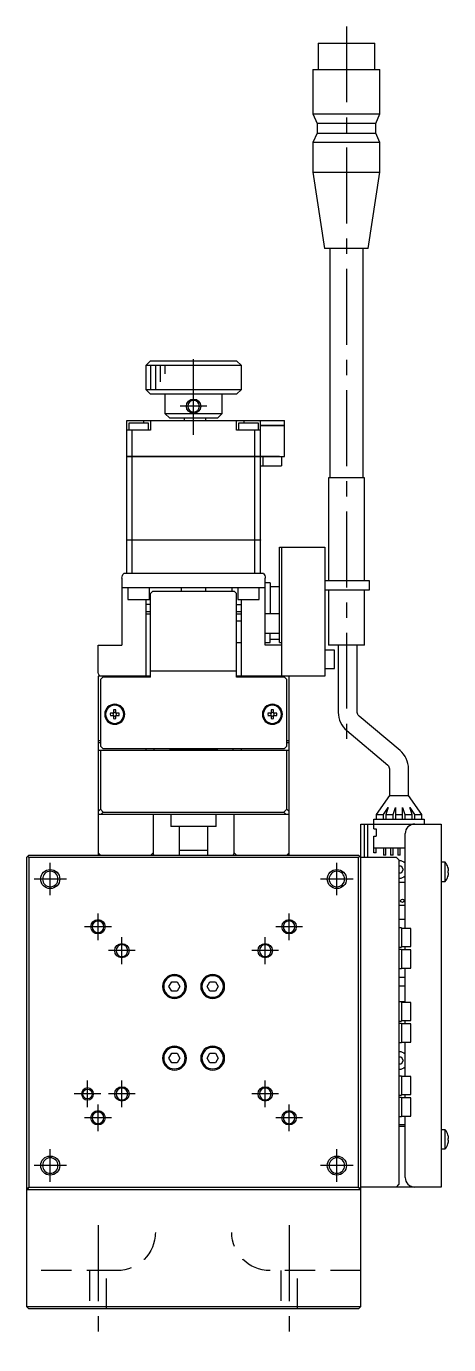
# Model space of a CAD drawing. Extents: x 0 to 822, y -8 to 699.
# Drawn here: x 307.6 to 396, y 2.5 to 278.5 of the extents above; entities that cross this region are included whole.
import ezdxf

# ---------------------------------------------------------------- set-up
doc = ezdxf.new("R2010")
doc.units = 0
doc.header["$LTSCALE"] = 0.5
doc.linetypes.add('CENTER', pattern=[50.8, 31.75, -6.35, 6.35, -6.35])
doc.linetypes.add('DASHED', pattern=[19.05, 12.7, -6.35])
for name, color, linetype in [('MSM_CENTER', 1, 'CENTER'), ('MSM_CONTINUOUS', 7, 'CONTINUOUS'), ('MSM_DASHED', 4, 'DASHED'), ('MSM_NARROW', 5, 'CONTINUOUS')]:
    doc.layers.add(name, color=color, linetype=linetype)

msp = doc.modelspace()

# ---------------------------------------------------------------- linework, layer by layer
at = {"layer": 'MSM_CENTER'}
for p, q in [((374.62, 278.55), (374.62, 127.45)), ((342.62, 193), (342.62, 211)), ((345.42, 199), (339.82, 199)), ((312.62, 96.6), (312.62, 103.4)), ((372.62, 96.6), (372.62, 103.4)), ((316.02, 100), (309.22, 100)), ((376.02, 100), (369.22, 100)), ((322.62, 87.2), (322.62, 92.8)), ((362.62, 87.2), (362.62, 92.8)), ((325.42, 90), (319.82, 90)), ((365.42, 90), (359.82, 90)), ((327.62, 82.2), (327.62, 87.8)), ((357.62, 82.2), (357.62, 87.8)), ((330.42, 85), (324.82, 85)), ((360.42, 85), (354.82, 85)), ((320.42, 52.2), (320.42, 57.8)), ((327.62, 52.2), (327.62, 57.8)), ((357.62, 52.2), (357.62, 57.8)), ((323.22, 55), (317.62, 55)), ((322.62, 47.2), (322.62, 52.8)), ((330.42, 55), (324.82, 55)), ((360.42, 55), (354.82, 55)), ((362.62, 47.2), (362.62, 52.8)), ((325.42, 50), (319.82, 50)), ((365.42, 50), (359.82, 50)), ((312.62, 36.6), (312.62, 43.4)), ((372.62, 36.6), (372.62, 43.4)), ((316.02, 40), (309.22, 40)), ((376.02, 40), (369.22, 40)), ((322.62, 27.5), (322.62, 2.5)), ((362.62, 27.5), (362.62, 2.5))]:
    msp.add_line(p, q, dxfattribs=at)
at = {"layer": 'MSM_CONTINUOUS'}
for p, q in [((368.67, 275), (380.57, 275)), ((368.67, 275), (368.67, 269.5)), ((380.57, 269.5), (380.57, 275)), ((367.62, 269.5), (381.62, 269.5)), ((367.62, 269.5), (367.62, 260.2)), ((381.62, 260.2), (381.62, 269.5)), ((367.62, 260.2), (381.62, 260.2)), ((367.62, 260.2), (368.47, 258.2)), ((380.77, 258.2), (381.62, 260.2)), ((380.77, 258.2), (368.47, 258.2)), ((368.47, 258.2), (368.47, 256.2)), ((380.77, 256.2), (380.77, 258.2)), ((368.47, 256.2), (367.62, 254.2)), ((381.62, 254.2), (367.62, 254.2)), ((367.62, 254.2), (367.62, 248)), ((368.47, 256.2), (380.77, 256.2)), ((381.62, 254.2), (380.77, 256.2)), ((381.62, 248), (381.62, 254.2)), ((367.62, 248), (381.62, 248)), ((367.62, 248), (370.05, 232)), ((379.19, 232), (381.62, 248)), ((379.19, 232), (370.05, 232)), ((371.12, 232), (371.12, 184)), ((378.12, 184), (378.12, 232)), ((333.62, 208.5), (332.62, 207.5)), ((352.62, 207.5), (332.62, 207.5)), ((332.62, 207.5), (332.62, 202.5)), ((333.62, 208.5), (351.62, 208.5)), ((352.62, 207.5), (351.62, 208.5)), ((352.62, 202.5), (352.62, 207.5)), ((332.62, 202.5), (352.62, 202.5)), ((332.62, 202.5), (333.62, 201.5)), ((351.62, 201.5), (352.62, 202.5)), ((351.62, 201.5), (333.62, 201.5)), ((336.62, 201.5), (336.62, 197.5)), ((348.62, 197.5), (348.62, 201.5)), ((328.62, 188.5), (328.62, 196)), ((328.62, 196), (361.62, 196)), ((332.12, 196), (332.12, 195.5)), ((333.62, 196), (333.62, 194)), ((336.62, 197.5), (348.62, 197.5)), ((337.62, 196.5), (336.62, 197.5)), ((347.62, 196.5), (337.62, 196.5)), ((340.62, 196.5), (340.62, 196)), ((345.12, 196.5), (345.12, 196)), ((348.62, 197.5), (347.62, 196.5)), ((351.62, 194), (351.62, 196)), ((353.12, 196), (353.12, 195.5)), ((356.62, 188.5), (356.62, 196)), ((361.62, 195), (361.62, 196)), ((333.62, 194), (328.62, 194)), ((329.12, 194), (329.12, 195.5)), ((329.12, 195.5), (333.12, 195.5)), ((329.78, 188.5), (329.78, 194)), ((333.12, 195.5), (333.12, 194)), ((356.62, 194), (351.62, 194)), ((352.12, 194), (352.12, 195.5)), ((352.12, 195.5), (356.12, 195.5)), ((355.47, 188.5), (355.47, 194)), ((356.12, 195.5), (356.12, 194)), ((356.62, 195), (361.62, 195)), ((361.62, 194.99), (356.62, 194.99)), ((361.61, 195), (361.61, 194.99)), ((361.62, 188.5), (361.62, 194.99)), ((328.62, 188.5), (361.62, 188.5)), ((328.62, 171), (328.62, 188.49)), ((360.62, 188.49), (328.62, 188.49)), ((328.63, 188.5), (328.63, 188.49)), ((329.78, 188.5), (329.78, 188.49)), ((329.78, 171), (329.78, 188.49)), ((355.46, 188.5), (355.46, 188.49)), ((355.47, 171), (355.47, 188.49)), ((356.61, 188.5), (356.61, 188.49)), ((356.62, 171), (356.62, 188.49)), ((356.92, 188.49), (356.92, 188.5)), ((357.12, 188.49), (357.12, 186.5)), ((358.02, 188.49), (358.02, 188.5)), ((360.62, 188.5), (360.62, 188.49)), ((361.02, 188.5), (361.02, 186.5)), ((356.62, 186.5), (361.02, 186.5)), ((378.37, 184), (370.87, 184)), ((370.87, 184), (370.87, 162.5)), ((378.37, 162.5), (378.37, 184)), ((328.62, 171), (356.62, 171)), ((328.62, 164), (328.62, 170.99)), ((356.62, 170.99), (328.62, 170.99)), ((328.63, 171), (328.63, 170.99)), ((329.78, 171), (329.78, 170.99)), ((329.78, 164), (329.78, 170.99)), ((355.46, 171), (355.46, 170.99)), ((355.47, 164), (355.47, 170.99)), ((356.61, 171), (356.61, 170.99)), ((356.62, 164), (356.62, 170.99)), ((360.62, 149.5), (360.62, 169.5)), ((360.62, 169.5), (370.12, 169.5)), ((361.12, 142.5), (361.12, 169.5)), ((370.12, 169.5), (370.12, 142.5)), ((327.62, 163), (327.62, 149)), ((357.24, 164), (328, 164)), ((357.62, 149), (357.62, 163)), ((357.62, 161), (327.62, 161)), ((328.87, 161), (328.87, 158.5)), ((333.37, 158.5), (333.37, 161)), ((334.12, 160.3), (333.62, 159.8)), ((334.12, 160.3), (351.12, 160.3)), ((340.12, 160.3), (340.12, 161)), ((345.12, 161), (345.12, 160.3)), ((350.62, 161), (350.62, 160.3)), ((351.62, 159.8), (351.12, 160.3)), ((351.87, 161), (351.87, 158.5)), ((356.37, 158.5), (356.37, 161)), ((358.62, 162), (357.62, 162)), ((358.62, 162), (358.62, 155.5)), ((358.62, 161.25), (360.62, 161.25)), ((370.12, 162.5), (379.37, 162.5)), ((379.37, 160.5), (370.12, 160.5)), ((370.87, 160.5), (370.87, 149)), ((378.37, 149), (378.37, 160.5)), ((379.37, 162.5), (379.37, 160.5)), ((328.87, 158.5), (333.37, 158.5)), ((332.62, 158.5), (332.62, 142.3)), ((333.62, 157.5), (332.62, 157.5)), ((333.62, 142.3), (333.62, 159.8)), ((351.62, 142.3), (351.62, 159.8)), ((351.62, 157.5), (352.62, 157.5)), ((351.87, 158.5), (356.37, 158.5)), ((352.62, 142.3), (352.62, 158.5)), ((332.62, 156), (333.62, 156)), ((332.62, 155.5), (333.62, 155.5)), ((351.62, 156), (352.62, 156)), ((351.62, 155.5), (352.62, 155.5)), ((360.62, 155.5), (357.62, 155.5)), ((352.62, 154), (351.62, 154)), ((351.62, 149.5), (352.62, 149.5)), ((357.62, 151.5), (360.62, 151.5)), ((357.62, 149.5), (358.62, 149.5)), ((358.62, 149.5), (358.62, 151.5)), ((358.62, 150.25), (360.62, 150.25)), ((360.62, 149.5), (361.12, 149.5)), ((322.62, 149), (327.62, 149)), ((322.62, 143.5), (322.62, 149)), ((361.12, 149), (357.62, 149)), ((372.12, 147.9), (370.12, 147.9)), ((378.37, 149), (370.87, 149)), ((372.12, 144.1), (372.12, 147.9)), ((372.9, 149), (372.9, 134.9)), ((376.9, 134.9), (376.9, 149)), ((370.12, 144.1), (372.12, 144.1)), ((333.62, 142.5), (322.62, 142.5)), ((322.62, 142.5), (322.62, 105)), ((323.62, 142.3), (323.12, 141.8)), ((323.12, 141.8), (323.12, 127.8)), ((333.62, 142.3), (323.62, 142.3)), ((351.62, 143.5), (333.62, 143.5)), ((370.12, 142.5), (351.62, 142.5)), ((361.62, 142.3), (351.62, 142.3)), ((362.12, 141.8), (361.62, 142.3)), ((362.12, 127.8), (362.12, 141.8)), ((362.62, 105), (362.62, 142.5)), ((325.88, 135.42), (325.88, 134.74)), ((326.36, 134.74), (326.36, 135.42)), ((358.88, 135.42), (358.88, 134.74)), ((359.36, 134.74), (359.36, 135.42)), ((325.88, 134.74), (325.2, 134.74)), ((325.2, 134.26), (325.88, 134.26)), ((325.88, 134.26), (325.88, 133.58)), ((327.04, 134.74), (326.36, 134.74)), ((326.36, 133.58), (326.36, 134.26)), ((326.36, 134.26), (327.04, 134.26)), ((358.88, 134.74), (358.2, 134.74)), ((358.2, 134.26), (358.88, 134.26)), ((358.88, 134.26), (358.88, 133.58)), ((360.04, 134.74), (359.36, 134.74)), ((359.36, 133.58), (359.36, 134.26)), ((359.36, 134.26), (360.04, 134.26)), ((385.84, 126.93), (377.26, 134.13)), ((374.68, 131.07), (383.27, 123.87)), ((322.62, 129), (323.12, 129)), ((323.12, 128.5), (322.62, 128.5)), ((322.62, 127), (362.62, 127)), ((323.12, 127.8), (323.62, 127.3)), ((323.12, 127), (323.12, 114.61)), ((323.62, 127.3), (361.62, 127.3)), ((332.62, 127.3), (332.62, 127)), ((334.37, 127), (334.37, 127.3)), ((337.62, 127.3), (337.62, 127.2)), ((337.62, 127.2), (347.62, 127.2)), ((337.62, 127.2), (337.82, 127)), ((347.42, 127), (347.62, 127.2)), ((347.62, 127.2), (347.62, 127.3)), ((350.87, 127.3), (350.87, 127)), ((352.62, 127), (352.62, 127.3)), ((361.62, 127.3), (362.12, 127.8)), ((362.12, 129), (362.62, 129)), ((362.62, 128.5), (362.12, 128.5)), ((362.12, 114.61), (362.12, 127)), ((383.62, 123.1), (383.62, 117.5)), ((387.62, 117.5), (387.62, 123.1)), ((383.62, 117.5), (380.87, 113.5)), ((383.62, 117.5), (387.62, 117.5)), ((390.37, 113.5), (387.62, 117.5)), ((322.62, 114.11), (323.12, 114.61)), ((362.62, 113.5), (322.62, 113.5)), ((323.12, 114.61), (323.73, 114)), ((323.73, 114), (323.23, 113.5)), ((323.73, 114), (361.51, 114)), ((334.14, 113.5), (334.14, 105.5)), ((337.87, 113.5), (337.87, 111)), ((347.37, 111), (347.37, 113.5)), ((351.11, 105.5), (351.11, 113.5)), ((361.51, 114), (362.12, 114.61)), ((362.01, 113.5), (361.51, 114)), ((362.12, 114.61), (362.62, 114.11)), ((380.87, 113.5), (382.37, 113.5)), ((380.87, 113.5), (380.87, 112.5)), ((382.37, 113.5), (383.37, 114.95)), ((382.37, 112.5), (382.37, 113.5)), ((383.37, 114.95), (382.87, 113.5)), ((382.87, 113.5), (384.37, 113.5)), ((382.87, 113.5), (382.87, 112.5)), ((384.37, 113.5), (384.87, 114.95)), ((384.37, 112.5), (384.37, 113.5)), ((384.87, 114.95), (384.87, 112.5)), ((384.87, 113.5), (386.37, 113.5)), ((386.37, 114.95), (386.87, 113.5)), ((386.37, 112.5), (386.37, 114.95)), ((386.87, 113.5), (388.37, 113.5)), ((386.87, 113.5), (386.87, 112.5)), ((388.37, 113.5), (387.87, 114.95)), ((387.87, 114.95), (388.87, 113.5)), ((388.37, 112.5), (388.37, 113.5)), ((388.87, 113.5), (390.37, 113.5)), ((388.87, 113.5), (388.87, 112.5)), ((390.37, 112.5), (390.37, 113.5)), ((347.37, 111), (337.87, 111)), ((339.62, 111), (339.62, 105)), ((345.62, 105), (345.62, 111)), ((377.62, 111.5), (394.42, 111.5)), ((377.62, 10.5), (377.62, 111.5)), ((378.42, 104.5), (378.42, 111.5)), ((379.12, 104.5), (379.12, 111.5)), ((380.37, 112.5), (390.87, 112.5)), ((380.37, 110.5), (380.37, 112.5)), ((380.37, 110.5), (380.87, 110.5)), ((380.87, 110.5), (380.87, 109)), ((390.87, 112.5), (390.87, 111.5)), ((394.42, 111.5), (394.42, 35.5)), ((380.37, 109), (380.87, 109)), ((380.37, 105.5), (380.37, 109)), ((386.92, 89.65), (386.92, 109.5)), ((307.87, 104.75), (308.12, 105)), ((308.12, 105), (377.12, 105)), ((323.12, 105), (322.62, 105.5)), ((334.14, 105.5), (333.64, 105)), ((334.32, 105), (334.14, 105.5)), ((345.62, 106), (339.62, 106)), ((351.11, 105.5), (350.93, 105)), ((351.61, 105), (351.11, 105.5)), ((362.62, 105.5), (362.12, 105)), ((377.12, 105), (377.62, 104.5)), ((380.37, 106.5), (386.92, 106.5)), ((380.87, 105.5), (380.37, 105.5)), ((380.87, 105.5), (380.87, 106.5)), ((382.37, 106.5), (382.37, 105)), ((382.87, 105), (382.37, 105)), ((382.87, 105), (382.87, 106.5)), ((383.87, 106.5), (383.87, 105)), ((384.37, 105), (383.87, 105)), ((384.37, 105), (384.37, 106.5)), ((385.37, 106.5), (385.37, 105)), ((385.87, 105), (385.37, 105)), ((385.87, 105), (385.87, 106.5)), ((386.87, 106.5), (386.87, 105)), ((386.92, 105), (386.87, 105)), ((307.62, 104.5), (307.87, 104.75)), ((307.62, 104.5), (307.62, 10.5)), ((308.12, 104.5), (307.87, 104.75)), ((308.12, 104.5), (308.12, 35.5)), ((377.12, 104.5), (308.12, 104.5)), ((377.37, 104.75), (377.12, 104.5)), ((377.12, 35.5), (377.12, 104.5)), ((385.12, 104.5), (377.62, 104.5)), ((385.62, 104), (385.12, 104.5)), ((385.62, 104), (385.62, 36)), ((385.62, 102.75), (386.06, 102.75)), ((386.06, 102.75), (386.49, 102)), ((395.32, 103.5), (394.42, 103.5)), ((395.32, 99.5), (395.32, 103.5)), ((395.88, 102.43), (395.88, 102.45)), ((386.06, 101.25), (385.62, 101.25)), ((386.49, 102), (386.06, 101.25)), ((394.42, 99.5), (395.32, 99.5)), ((395.88, 101.7), (396.01, 101.7)), ((395.88, 101.3), (395.88, 101.7)), ((396.01, 101.3), (395.88, 101.3)), ((395.88, 100.55), (395.88, 100.57)), ((385.62, 99.34), (386.92, 99.34)), ((386.92, 94.44), (385.62, 94.44)), ((386.92, 91.5), (385.62, 91.5)), ((386.12, 89.75), (385.62, 89.75)), ((386.12, 89.75), (386.12, 85.75)), ((388.12, 89.65), (386.12, 89.65)), ((388.12, 85.85), (388.12, 89.65)), ((385.62, 85.75), (386.12, 85.75)), ((386.12, 85.85), (388.12, 85.85)), ((386.92, 85.15), (386.92, 85.85)), ((386.12, 85.25), (385.62, 85.25)), ((386.12, 85.25), (386.12, 81.25)), ((388.12, 85.15), (386.12, 85.15)), ((388.12, 81.35), (388.12, 85.15)), ((385.62, 81.25), (386.12, 81.25)), ((386.12, 81.35), (388.12, 81.35)), ((386.92, 74.15), (386.92, 81.35)), ((337.47, 77.5), (338.05, 78.5)), ((338.05, 76.5), (337.47, 77.5)), ((338.05, 78.5), (339.2, 78.5)), ((339.2, 78.5), (339.78, 77.5)), ((339.78, 77.5), (339.2, 76.5)), ((345.47, 77.5), (346.05, 78.5)), ((346.05, 76.5), (345.47, 77.5)), ((346.05, 78.5), (347.2, 78.5)), ((347.2, 78.5), (347.78, 77.5)), ((347.78, 77.5), (347.2, 76.5)), ((385.62, 79.42), (386.92, 79.42)), ((386.92, 77.54), (385.62, 77.54)), ((339.2, 76.5), (338.05, 76.5)), ((347.2, 76.5), (346.05, 76.5)), ((385.62, 74.34), (386.92, 74.34)), ((386.12, 74.25), (385.62, 74.25)), ((386.12, 74.25), (386.12, 70.25)), ((388.12, 74.15), (386.12, 74.15)), ((388.12, 70.35), (388.12, 74.15)), ((385.62, 70.25), (386.12, 70.25)), ((386.12, 69.75), (385.62, 69.75)), ((386.12, 70.35), (388.12, 70.35)), ((386.12, 69.75), (386.12, 65.75)), ((388.12, 69.65), (386.12, 69.65)), ((386.92, 69.65), (386.92, 70.35)), ((388.12, 65.85), (388.12, 69.65)), ((337.47, 62.5), (338.05, 63.5)), ((338.05, 63.5), (339.2, 63.5)), ((339.2, 63.5), (339.78, 62.5)), ((345.47, 62.5), (346.05, 63.5)), ((346.05, 63.5), (347.2, 63.5)), ((347.2, 63.5), (347.78, 62.5)), ((385.62, 65.75), (386.12, 65.75)), ((386.12, 65.85), (388.12, 65.85)), ((386.92, 58.65), (386.92, 65.85)), ((338.05, 61.5), (337.47, 62.5)), ((339.2, 61.5), (338.05, 61.5)), ((339.78, 62.5), (339.2, 61.5)), ((346.05, 61.5), (345.47, 62.5)), ((347.2, 61.5), (346.05, 61.5)), ((347.78, 62.5), (347.2, 61.5)), ((385.62, 62.75), (386.06, 62.75)), ((386.06, 61.25), (385.62, 61.25)), ((386.06, 62.75), (386.49, 62)), ((386.49, 62), (386.06, 61.25)), ((386.12, 58.75), (385.62, 58.75)), ((386.12, 58.75), (386.12, 54.75)), ((388.12, 58.65), (386.12, 58.65)), ((388.12, 54.85), (388.12, 58.65)), ((385.62, 54.75), (386.12, 54.75)), ((386.12, 54.25), (385.62, 54.25)), ((386.12, 54.85), (388.12, 54.85)), ((386.12, 54.25), (386.12, 50.25)), ((388.12, 54.15), (386.12, 54.15)), ((386.92, 54.15), (386.92, 54.85)), ((388.12, 50.35), (388.12, 54.15)), ((385.62, 50.25), (386.12, 50.25)), ((386.12, 50.35), (388.12, 50.35)), ((386.92, 37.5), (386.92, 50.35)), ((386.92, 48.5), (385.62, 48.5)), ((386.92, 48.2), (385.62, 48.2)), ((395.32, 47.5), (394.42, 47.5)), ((395.32, 43.5), (395.32, 47.5)), ((395.88, 46.43), (395.88, 46.45)), ((395.88, 45.7), (396.01, 45.7)), ((395.88, 45.3), (395.88, 45.7)), ((396.01, 45.3), (395.88, 45.3)), ((395.88, 44.55), (395.88, 44.57)), ((394.42, 43.5), (395.32, 43.5)), ((385.12, 35.5), (385.62, 36)), ((307.87, 35.25), (307.62, 35.5)), ((307.62, 35), (377.62, 35)), ((307.87, 35.25), (308.12, 35.5)), ((308.12, 35), (307.87, 35.25)), ((308.12, 35.5), (377.12, 35.5)), ((377.12, 35.5), (377.37, 35.25)), ((377.62, 35.5), (377.12, 35)), ((394.42, 35.5), (377.62, 35.5)), ((307.62, 10.5), (377.62, 10.5)), ((307.62, 10.5), (308.12, 10)), ((377.12, 10), (308.12, 10)), ((377.62, 10.5), (377.12, 10))]:
    msp.add_line(p, q, dxfattribs=at)
at = {"layer": 'MSM_CONTINUOUS', "extrusion": (0, 0, -1)}
for centre, radius in [((-342.62, 199), 1.23), ((-326.12, 134.5), 2.1), ((-326.12, 134.5), 1.9), ((-359.12, 134.5), 2.1), ((-359.12, 134.5), 1.9), ((-312.62, 100), 1.62), ((-372.62, 100), 1.62), ((-322.62, 90), 1.23), ((-362.62, 90), 1.23), ((-327.62, 85), 1.23), ((-357.62, 85), 1.23), ((-338.62, 77.5), 2.5), ((-338.62, 77.5), 2.25), ((-346.62, 77.5), 2.5), ((-346.62, 77.5), 2.25), ((-338.62, 62.5), 2.5), ((-338.62, 62.5), 2.25), ((-346.62, 62.5), 2.5), ((-346.62, 62.5), 2.25), ((-327.62, 55), 1.23), ((-357.62, 55), 1.23), ((-322.62, 50), 1.23), ((-362.62, 50), 1.23), ((-312.62, 40), 1.62), ((-372.62, 40), 1.62)]:
    msp.add_circle(centre, radius, dxfattribs=at)
at = {"layer": 'MSM_CONTINUOUS'}
for centre, radius in [((386.32, 95.44), 0.35), ((320.42, 55), 1.01)]:
    msp.add_circle(centre, radius, dxfattribs=at)
at = {"layer": 'MSM_CONTINUOUS', "extrusion": (0, 0, -1)}
for centre, radius, start, end in [((-329.12, 163), 1.5, 0, 41.8103), ((-356.12, 163), 1.5, 138.1897, 180), ((-324.12, 143.5), 1.5, 318.1897, 0), ((-377.9, 134.9), 1, 310, 0), ((-382.62, 123.1), 1, 130, 180), ((-385.62, 102), 1.9, 90, 133.1736), ((-385.62, 102), 1.9, 226.8264, 270), ((-385.62, 62), 1.9, 90, 133.1736), ((-385.62, 62), 1.9, 226.8264, 270)]:
    msp.add_arc(centre, radius, start, end, dxfattribs=at)
at = {"layer": 'MSM_CONTINUOUS'}
for centre, radius, start, end in [((326.12, 134.5), 0.95, 75.3667, 104.6333), ((359.12, 134.5), 0.95, 75.3667, 104.6333), ((326.12, 134.5), 0.95, 165.3667, 194.6333), ((326.12, 134.5), 0.365, 138.8496, 221.1504), ((326.12, 134.5), 0.365, 48.8496, 131.1504), ((326.12, 134.5), 0.365, 228.8496, 311.1504), ((326.12, 134.5), 0.95, 255.3667, 284.6333), ((326.12, 134.5), 0.365, 318.8496, 41.1504), ((326.12, 134.5), 0.95, 345.3667, 14.6333), ((359.12, 134.5), 0.95, 165.3667, 194.6333), ((359.12, 134.5), 0.365, 138.8496, 221.1504), ((359.12, 134.5), 0.365, 48.8496, 131.1504), ((359.12, 134.5), 0.365, 228.8496, 311.1504), ((359.12, 134.5), 0.95, 255.3667, 284.6333), ((359.12, 134.5), 0.365, 318.8496, 41.1504), ((359.12, 134.5), 0.95, 345.3667, 14.6333), ((377.9, 134.9), 5, 180, 230), ((382.62, 123.1), 5, 0, 50), ((388.92, 109.5), 2, 90, 180), ((392.82, 101.5), 3.2, 17.27, 38.6822), ((392.82, 101.5), 3.19, 3.5904, 16.9053), ((392.82, 101.5), 3.2, 321.3178, 342.73), ((392.82, 101.5), 3.19, 343.0947, 356.4096), ((392.82, 45.5), 3.2, 17.27, 38.6822), ((392.82, 45.5), 3.2, 321.3178, 342.73), ((392.82, 45.5), 3.19, 3.5904, 16.9053), ((392.82, 45.5), 3.19, 343.0947, 356.4096), ((388.92, 37.5), 2, 180, 270)]:
    msp.add_arc(centre, radius, start, end, dxfattribs=at)
at = {"layer": 'MSM_DASHED'}
for p, q in [((326.62, 18), (307.62, 18)), ((320.87, 18), (320.87, 10)), ((324.37, 10), (324.37, 18)), ((377.62, 18), (358.62, 18)), ((360.87, 18), (360.87, 10)), ((364.37, 10), (364.37, 18))]:
    msp.add_line(p, q, dxfattribs=at)
at = {"layer": 'MSM_DASHED', "extrusion": (0, 0, -1)}
for centre, start, end in [((-326.62, 26), 180, 270), ((-358.62, 26), 270, 0)]:
    msp.add_arc(centre, 8, start, end, dxfattribs=at)
at = {"layer": 'MSM_NARROW'}
for p, q in [((333.62, 207.5), (333.62, 202.5)), ((334.62, 207.5), (334.62, 202.5)), ((335.62, 207.5), (335.62, 204.1)), ((336.62, 207.5), (336.62, 205.8))]:
    msp.add_line(p, q, dxfattribs=at)
for centre, radius in [((342.62, 199), 1.5), ((312.62, 100), 2), ((372.62, 100), 2), ((322.62, 90), 1.5), ((362.62, 90), 1.5), ((327.62, 85), 1.5), ((357.62, 85), 1.5), ((327.62, 55), 1.5), ((357.62, 55), 1.5), ((322.62, 50), 1.5), ((362.62, 50), 1.5), ((312.62, 40), 2), ((372.62, 40), 2)]:
    msp.add_circle(centre, radius, dxfattribs=at)
at = {"layer": 'MSM_NARROW', "extrusion": (0, 0, -1)}
msp.add_circle((-320.42, 55), 1.25, dxfattribs=at)

doc.saveas('drawing.dxf')
